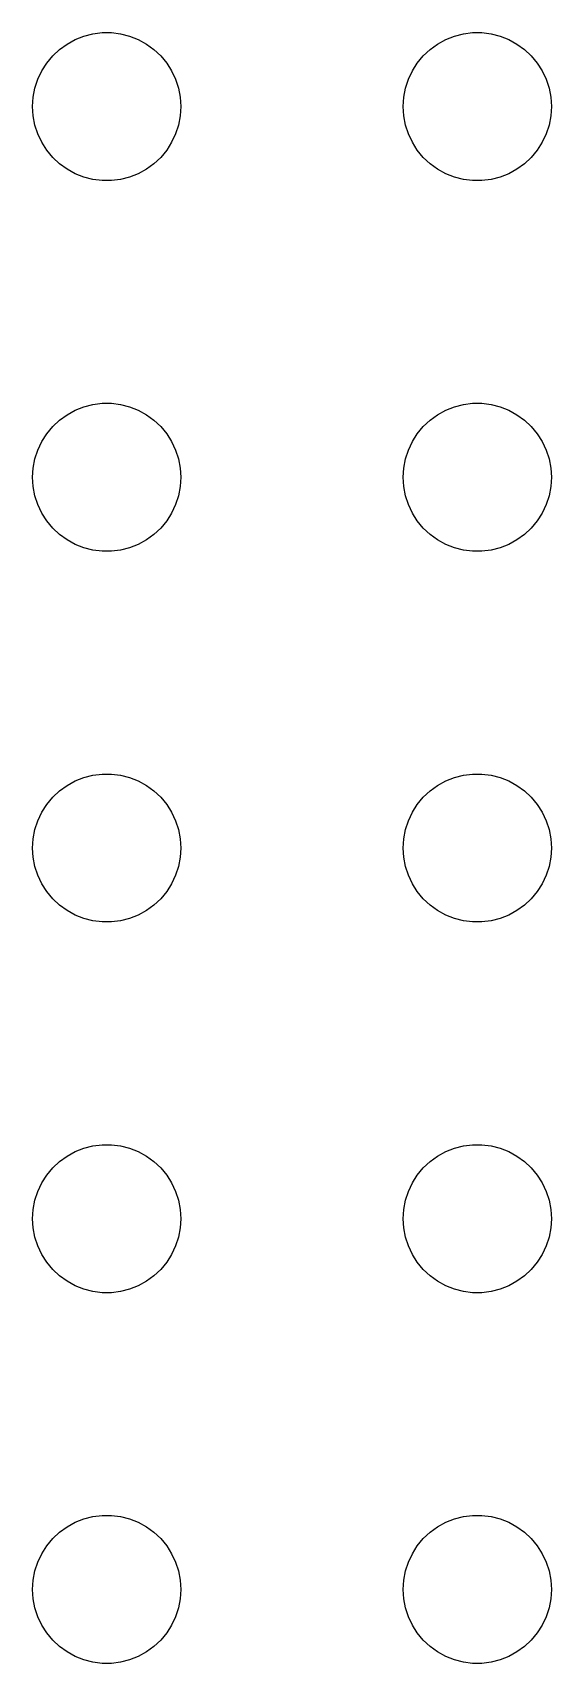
# Model space of a CAD drawing. Header units: metres. Extents: x -142 to 142, y -142 to 142.
# Drawn here: x 42 to 63, y -78 to -12 of the extents above; entities that cross this region are included whole.
import ezdxf

# ---------------------------------------------------------------- set-up
doc = ezdxf.new("R2010")
doc.units = ezdxf.units.M

msp = doc.modelspace()

# ---------------------------------------------------------------- linework, layer by layer
for p, q in [((43.0877, -12.6884), (43.3925, -12.467)), ((43.3925, -12.467), (43.7227, -12.2855)), ((43.7227, -12.2855), (44.0729, -12.1468)), ((44.0729, -12.1468), (44.4379, -12.0531)), ((44.4379, -12.0531), (44.8116, -12.0059)), ((44.8116, -12.0059), (45.1884, -12.0059)), ((45.1884, -12.0059), (45.5621, -12.0531)), ((45.5621, -12.0531), (45.927, -12.1468)), ((45.927, -12.1468), (46.2773, -12.2855)), ((46.2773, -12.2855), (46.6075, -12.467)), ((46.6075, -12.467), (46.9123, -12.6884)), ((58.0877, -12.6884), (58.3925, -12.467)), ((58.3925, -12.467), (58.7227, -12.2855)), ((58.7227, -12.2855), (59.0729, -12.1468)), ((59.0729, -12.1468), (59.4379, -12.0531)), ((59.4379, -12.0531), (59.8116, -12.0059)), ((59.8116, -12.0059), (60.1884, -12.0059)), ((60.1884, -12.0059), (60.5621, -12.0531)), ((60.5621, -12.0531), (60.927, -12.1468)), ((60.927, -12.1468), (61.2773, -12.2855)), ((61.2773, -12.2855), (61.6075, -12.467)), ((61.6075, -12.467), (61.9123, -12.6884)), ((42.5729, -13.2366), (42.8131, -12.9464)), ((42.8131, -12.9464), (43.0877, -12.6884)), ((46.9123, -12.6884), (47.1869, -12.9464)), ((47.1869, -12.9464), (47.427, -13.2366)), ((57.5729, -13.2366), (57.8131, -12.9464)), ((57.8131, -12.9464), (58.0877, -12.6884)), ((61.9123, -12.6884), (62.1869, -12.9464)), ((62.1869, -12.9464), (62.427, -13.2366)), ((42.2107, -13.8956), (42.3711, -13.5547)), ((42.3711, -13.5547), (42.5729, -13.2366)), ((47.427, -13.2366), (47.6289, -13.5547)), ((47.6289, -13.5547), (47.7893, -13.8956)), ((57.2107, -13.8956), (57.3711, -13.5547)), ((57.3711, -13.5547), (57.5729, -13.2366)), ((62.427, -13.2366), (62.6289, -13.5547)), ((62.6289, -13.5547), (62.7893, -13.8956)), ((42.0237, -14.624), (42.0942, -14.2539)), ((42.0942, -14.2539), (42.2107, -13.8956)), ((47.7893, -13.8956), (47.9057, -14.2539)), ((47.9057, -14.2539), (47.9763, -14.624)), ((57.0237, -14.624), (57.0942, -14.2539)), ((57.0942, -14.2539), (57.2107, -13.8956)), ((62.7893, -13.8956), (62.9057, -14.2539)), ((62.9057, -14.2539), (62.9763, -14.624)), ((42, -15), (42.0237, -14.624)), ((42.0237, -15.376), (42, -15)), ((47.9763, -14.624), (48, -15)), ((48, -15), (47.9763, -15.376)), ((57, -15), (57.0237, -14.624)), ((57.0237, -15.376), (57, -15)), ((62.9763, -14.624), (63, -15)), ((63, -15), (62.9763, -15.376)), ((42.0942, -15.7461), (42.0237, -15.376)), ((42.2107, -16.1044), (42.0942, -15.7461)), ((47.9057, -15.7461), (47.7893, -16.1044)), ((47.9763, -15.376), (47.9057, -15.7461)), ((57.0942, -15.7461), (57.0237, -15.376)), ((57.2107, -16.1044), (57.0942, -15.7461)), ((62.9057, -15.7461), (62.7893, -16.1044)), ((62.9763, -15.376), (62.9057, -15.7461)), ((42.3711, -16.4453), (42.2107, -16.1044)), ((42.5729, -16.7634), (42.3711, -16.4453)), ((47.6289, -16.4453), (47.427, -16.7634)), ((47.7893, -16.1044), (47.6289, -16.4453)), ((57.3711, -16.4453), (57.2107, -16.1044)), ((57.5729, -16.7634), (57.3711, -16.4453)), ((62.6289, -16.4453), (62.427, -16.7634)), ((62.7893, -16.1044), (62.6289, -16.4453)), ((42.8131, -17.0536), (42.5729, -16.7634)), ((43.0877, -17.3115), (42.8131, -17.0536)), ((47.1869, -17.0536), (46.9123, -17.3115)), ((47.427, -16.7634), (47.1869, -17.0536)), ((57.8131, -17.0536), (57.5729, -16.7634)), ((58.0877, -17.3115), (57.8131, -17.0536)), ((62.1869, -17.0536), (61.9123, -17.3115)), ((62.427, -16.7634), (62.1869, -17.0536)), ((43.3925, -17.533), (43.0877, -17.3115)), ((43.7227, -17.7145), (43.3925, -17.533)), ((44.0729, -17.8532), (43.7227, -17.7145)), ((46.2773, -17.7145), (45.927, -17.8532)), ((46.6075, -17.533), (46.2773, -17.7145)), ((46.9123, -17.3115), (46.6075, -17.533)), ((58.3925, -17.533), (58.0877, -17.3115)), ((58.7227, -17.7145), (58.3925, -17.533)), ((59.0729, -17.8532), (58.7227, -17.7145)), ((61.2773, -17.7145), (60.927, -17.8532)), ((61.6075, -17.533), (61.2773, -17.7145)), ((61.9123, -17.3115), (61.6075, -17.533)), ((44.4379, -17.9469), (44.0729, -17.8532)), ((44.8116, -17.9941), (44.4379, -17.9469)), ((45.1884, -17.9941), (44.8116, -17.9941)), ((45.5621, -17.9469), (45.1884, -17.9941)), ((45.927, -17.8532), (45.5621, -17.9469)), ((59.4379, -17.9469), (59.0729, -17.8532)), ((59.8116, -17.9941), (59.4379, -17.9469)), ((60.1884, -17.9941), (59.8116, -17.9941)), ((60.5621, -17.9469), (60.1884, -17.9941)), ((60.927, -17.8532), (60.5621, -17.9469)), ((44.0729, -27.1468), (44.4379, -27.0531)), ((44.4379, -27.0531), (44.8116, -27.0059)), ((44.8116, -27.0059), (45.1884, -27.0059)), ((45.1884, -27.0059), (45.5621, -27.0531)), ((45.5621, -27.0531), (45.927, -27.1468)), ((59.0729, -27.1468), (59.4379, -27.0531)), ((59.4379, -27.0531), (59.8116, -27.0059)), ((59.8116, -27.0059), (60.1884, -27.0059)), ((60.1884, -27.0059), (60.5621, -27.0531)), ((60.5621, -27.0531), (60.927, -27.1468)), ((42.8131, -27.9464), (43.0877, -27.6884)), ((43.0877, -27.6884), (43.3925, -27.467)), ((43.3925, -27.467), (43.7227, -27.2855)), ((43.7227, -27.2855), (44.0729, -27.1468)), ((45.927, -27.1468), (46.2773, -27.2855)), ((46.2773, -27.2855), (46.6075, -27.467)), ((46.6075, -27.467), (46.9123, -27.6884)), ((46.9123, -27.6884), (47.1869, -27.9464)), ((57.8131, -27.9464), (58.0877, -27.6884)), ((58.0877, -27.6884), (58.3925, -27.467)), ((58.3925, -27.467), (58.7227, -27.2855)), ((58.7227, -27.2855), (59.0729, -27.1468)), ((60.927, -27.1468), (61.2773, -27.2855)), ((61.2773, -27.2855), (61.6075, -27.467)), ((61.6075, -27.467), (61.9123, -27.6884)), ((61.9123, -27.6884), (62.1869, -27.9464)), ((42.3711, -28.5547), (42.5729, -28.2366)), ((42.5729, -28.2366), (42.8131, -27.9464)), ((47.1869, -27.9464), (47.427, -28.2366)), ((47.427, -28.2366), (47.6289, -28.5547)), ((57.3711, -28.5547), (57.5729, -28.2366)), ((57.5729, -28.2366), (57.8131, -27.9464)), ((62.1869, -27.9464), (62.427, -28.2366)), ((62.427, -28.2366), (62.6289, -28.5547)), ((42.0942, -29.2539), (42.2107, -28.8956)), ((42.2107, -28.8956), (42.3711, -28.5547)), ((47.6289, -28.5547), (47.7893, -28.8956)), ((47.7893, -28.8956), (47.9057, -29.2539)), ((57.0942, -29.2539), (57.2107, -28.8956)), ((57.2107, -28.8956), (57.3711, -28.5547)), ((62.6289, -28.5547), (62.7893, -28.8956)), ((62.7893, -28.8956), (62.9057, -29.2539)), ((42, -30), (42.0237, -29.624)), ((42.0237, -29.624), (42.0942, -29.2539)), ((47.9057, -29.2539), (47.9763, -29.624)), ((47.9763, -29.624), (48, -30)), ((57, -30), (57.0237, -29.624)), ((57.0237, -29.624), (57.0942, -29.2539)), ((62.9057, -29.2539), (62.9763, -29.624)), ((62.9763, -29.624), (63, -30)), ((42.0237, -30.376), (42, -30)), ((48, -30), (47.9763, -30.376)), ((57.0237, -30.376), (57, -30)), ((63, -30), (62.9763, -30.376)), ((42.0942, -30.7461), (42.0237, -30.376)), ((42.2107, -31.1044), (42.0942, -30.7461)), ((47.9057, -30.7461), (47.7893, -31.1044)), ((47.9763, -30.376), (47.9057, -30.7461)), ((57.0942, -30.7461), (57.0237, -30.376)), ((57.2107, -31.1044), (57.0942, -30.7461)), ((62.9057, -30.7461), (62.7893, -31.1044)), ((62.9763, -30.376), (62.9057, -30.7461)), ((42.3711, -31.4453), (42.2107, -31.1044)), ((42.5729, -31.7634), (42.3711, -31.4453)), ((47.6289, -31.4453), (47.427, -31.7634)), ((47.7893, -31.1044), (47.6289, -31.4453)), ((57.3711, -31.4453), (57.2107, -31.1044)), ((57.5729, -31.7634), (57.3711, -31.4453)), ((62.6289, -31.4453), (62.427, -31.7634)), ((62.7893, -31.1044), (62.6289, -31.4453)), ((42.8131, -32.0536), (42.5729, -31.7634)), ((43.0877, -32.3115), (42.8131, -32.0536)), ((43.3925, -32.533), (43.0877, -32.3115)), ((46.9123, -32.3115), (46.6075, -32.533)), ((47.1869, -32.0536), (46.9123, -32.3115)), ((47.427, -31.7634), (47.1869, -32.0536)), ((57.8131, -32.0536), (57.5729, -31.7634)), ((58.0877, -32.3115), (57.8131, -32.0536)), ((58.3925, -32.533), (58.0877, -32.3115)), ((61.9123, -32.3115), (61.6075, -32.533)), ((62.1869, -32.0536), (61.9123, -32.3115)), ((62.427, -31.7634), (62.1869, -32.0536)), ((43.7227, -32.7145), (43.3925, -32.533)), ((44.0729, -32.8532), (43.7227, -32.7145)), ((44.4379, -32.9469), (44.0729, -32.8532)), ((44.8116, -32.9941), (44.4379, -32.9469)), ((45.1884, -32.9941), (44.8116, -32.9941)), ((45.5621, -32.9469), (45.1884, -32.9941)), ((45.927, -32.8532), (45.5621, -32.9469)), ((46.2773, -32.7145), (45.927, -32.8532)), ((46.6075, -32.533), (46.2773, -32.7145)), ((58.7227, -32.7145), (58.3925, -32.533)), ((59.0729, -32.8532), (58.7227, -32.7145)), ((59.4379, -32.9469), (59.0729, -32.8532)), ((59.8116, -32.9941), (59.4379, -32.9469)), ((60.1884, -32.9941), (59.8116, -32.9941)), ((60.5621, -32.9469), (60.1884, -32.9941)), ((60.927, -32.8532), (60.5621, -32.9469)), ((61.2773, -32.7145), (60.927, -32.8532)), ((61.6075, -32.533), (61.2773, -32.7145)), ((43.7227, -42.2855), (44.0729, -42.1468)), ((44.0729, -42.1468), (44.4379, -42.0531)), ((44.4379, -42.0531), (44.8116, -42.0059)), ((44.8116, -42.0059), (45.1884, -42.0059)), ((45.1884, -42.0059), (45.5621, -42.0531)), ((45.5621, -42.0531), (45.927, -42.1468)), ((45.927, -42.1468), (46.2773, -42.2855)), ((58.7227, -42.2855), (59.0729, -42.1468)), ((59.0729, -42.1468), (59.4379, -42.0531)), ((59.4379, -42.0531), (59.8116, -42.0059)), ((59.8116, -42.0059), (60.1884, -42.0059)), ((60.1884, -42.0059), (60.5621, -42.0531)), ((60.5621, -42.0531), (60.927, -42.1468)), ((60.927, -42.1468), (61.2773, -42.2855)), ((42.8131, -42.9464), (43.0877, -42.6885)), ((43.0877, -42.6885), (43.3925, -42.467)), ((43.3925, -42.467), (43.7227, -42.2855)), ((46.2773, -42.2855), (46.6075, -42.467)), ((46.6075, -42.467), (46.9123, -42.6885)), ((46.9123, -42.6885), (47.1869, -42.9464)), ((57.8131, -42.9464), (58.0877, -42.6885)), ((58.0877, -42.6885), (58.3925, -42.467)), ((58.3925, -42.467), (58.7227, -42.2855)), ((61.2773, -42.2855), (61.6075, -42.467)), ((61.6075, -42.467), (61.9123, -42.6885)), ((61.9123, -42.6885), (62.1869, -42.9464)), ((42.3711, -43.5547), (42.5729, -43.2366)), ((42.5729, -43.2366), (42.8131, -42.9464)), ((47.1869, -42.9464), (47.427, -43.2366)), ((47.427, -43.2366), (47.6289, -43.5547)), ((57.3711, -43.5547), (57.5729, -43.2366)), ((57.5729, -43.2366), (57.8131, -42.9464)), ((62.1869, -42.9464), (62.427, -43.2366)), ((62.427, -43.2366), (62.6289, -43.5547)), ((42.0942, -44.2539), (42.2107, -43.8956)), ((42.2107, -43.8956), (42.3711, -43.5547)), ((47.6289, -43.5547), (47.7893, -43.8956)), ((47.7893, -43.8956), (47.9057, -44.2539)), ((57.0942, -44.2539), (57.2107, -43.8956)), ((57.2107, -43.8956), (57.3711, -43.5547)), ((62.6289, -43.5547), (62.7893, -43.8956)), ((62.7893, -43.8956), (62.9057, -44.2539)), ((42, -45), (42.0237, -44.624)), ((42.0237, -44.624), (42.0942, -44.2539)), ((47.9057, -44.2539), (47.9763, -44.624)), ((47.9763, -44.624), (48, -45)), ((57, -45), (57.0237, -44.624)), ((57.0237, -44.624), (57.0942, -44.2539)), ((62.9057, -44.2539), (62.9763, -44.624)), ((62.9763, -44.624), (63, -45)), ((42.0237, -45.376), (42, -45)), ((42.0942, -45.7461), (42.0237, -45.376)), ((47.9763, -45.376), (47.9057, -45.7461)), ((48, -45), (47.9763, -45.376)), ((57.0237, -45.376), (57, -45)), ((57.0942, -45.7461), (57.0237, -45.376)), ((62.9763, -45.376), (62.9057, -45.7461)), ((63, -45), (62.9763, -45.376)), ((42.2107, -46.1044), (42.0942, -45.7461)), ((42.3711, -46.4453), (42.2107, -46.1044)), ((47.7893, -46.1044), (47.6289, -46.4453)), ((47.9057, -45.7461), (47.7893, -46.1044)), ((57.2107, -46.1044), (57.0942, -45.7461)), ((57.3711, -46.4453), (57.2107, -46.1044)), ((62.7893, -46.1044), (62.6289, -46.4453)), ((62.9057, -45.7461), (62.7893, -46.1044)), ((42.5729, -46.7634), (42.3711, -46.4453)), ((42.8131, -47.0536), (42.5729, -46.7634)), ((47.427, -46.7634), (47.1869, -47.0536)), ((47.6289, -46.4453), (47.427, -46.7634)), ((57.5729, -46.7634), (57.3711, -46.4453)), ((57.8131, -47.0536), (57.5729, -46.7634)), ((62.427, -46.7634), (62.1869, -47.0536)), ((62.6289, -46.4453), (62.427, -46.7634)), ((43.0877, -47.3115), (42.8131, -47.0536)), ((43.3925, -47.533), (43.0877, -47.3115)), ((46.9123, -47.3115), (46.6075, -47.533)), ((47.1869, -47.0536), (46.9123, -47.3115)), ((58.0877, -47.3115), (57.8131, -47.0536)), ((58.3925, -47.533), (58.0877, -47.3115)), ((61.9123, -47.3115), (61.6075, -47.533)), ((62.1869, -47.0536), (61.9123, -47.3115)), ((43.7227, -47.7145), (43.3925, -47.533)), ((44.0729, -47.8532), (43.7227, -47.7145)), ((44.4379, -47.9469), (44.0729, -47.8532)), ((44.8116, -47.9941), (44.4379, -47.9469)), ((45.1884, -47.9941), (44.8116, -47.9941)), ((45.5621, -47.9469), (45.1884, -47.9941)), ((45.927, -47.8532), (45.5621, -47.9469)), ((46.2773, -47.7145), (45.927, -47.8532)), ((46.6075, -47.533), (46.2773, -47.7145)), ((58.7227, -47.7145), (58.3925, -47.533)), ((59.0729, -47.8532), (58.7227, -47.7145)), ((59.4379, -47.9469), (59.0729, -47.8532)), ((59.8116, -47.9941), (59.4379, -47.9469)), ((60.1884, -47.9941), (59.8116, -47.9941)), ((60.5621, -47.9469), (60.1884, -47.9941)), ((60.927, -47.8532), (60.5621, -47.9469)), ((61.2773, -47.7145), (60.927, -47.8532)), ((61.6075, -47.533), (61.2773, -47.7145)), ((43.3925, -57.467), (43.7227, -57.2855)), ((43.7227, -57.2855), (44.0729, -57.1468)), ((44.0729, -57.1468), (44.4379, -57.0531)), ((44.4379, -57.0531), (44.8116, -57.0059)), ((44.8116, -57.0059), (45.1884, -57.0059)), ((45.1884, -57.0059), (45.5621, -57.0531)), ((45.5621, -57.0531), (45.927, -57.1468)), ((45.927, -57.1468), (46.2773, -57.2855)), ((46.2773, -57.2855), (46.6075, -57.467)), ((58.3925, -57.467), (58.7227, -57.2855)), ((58.7227, -57.2855), (59.0729, -57.1468)), ((59.0729, -57.1468), (59.4379, -57.0531)), ((59.4379, -57.0531), (59.8116, -57.0059)), ((59.8116, -57.0059), (60.1884, -57.0059)), ((60.1884, -57.0059), (60.5621, -57.0531)), ((60.5621, -57.0531), (60.927, -57.1468)), ((60.927, -57.1468), (61.2773, -57.2855)), ((61.2773, -57.2855), (61.6075, -57.467)), ((42.5729, -58.2366), (42.8131, -57.9464)), ((42.8131, -57.9464), (43.0877, -57.6885)), ((43.0877, -57.6885), (43.3925, -57.467)), ((46.6075, -57.467), (46.9123, -57.6885)), ((46.9123, -57.6885), (47.1869, -57.9464)), ((47.1869, -57.9464), (47.427, -58.2366)), ((57.5729, -58.2366), (57.8131, -57.9464)), ((57.8131, -57.9464), (58.0877, -57.6885)), ((58.0877, -57.6885), (58.3925, -57.467)), ((61.6075, -57.467), (61.9123, -57.6885)), ((61.9123, -57.6885), (62.1869, -57.9464)), ((62.1869, -57.9464), (62.427, -58.2366)), ((42.2107, -58.8956), (42.3711, -58.5547)), ((42.3711, -58.5547), (42.5729, -58.2366)), ((47.427, -58.2366), (47.6289, -58.5547)), ((47.6289, -58.5547), (47.7893, -58.8956)), ((57.2107, -58.8956), (57.3711, -58.5547)), ((57.3711, -58.5547), (57.5729, -58.2366)), ((62.427, -58.2366), (62.6289, -58.5547)), ((62.6289, -58.5547), (62.7893, -58.8956)), ((42.0237, -59.624), (42.0942, -59.2539)), ((42.0942, -59.2539), (42.2107, -58.8956)), ((47.7893, -58.8956), (47.9057, -59.2539)), ((47.9057, -59.2539), (47.9763, -59.624)), ((57.0237, -59.624), (57.0942, -59.2539)), ((57.0942, -59.2539), (57.2107, -58.8956)), ((62.7893, -58.8956), (62.9057, -59.2539)), ((62.9057, -59.2539), (62.9763, -59.624)), ((42, -60), (42.0237, -59.624)), ((42.0237, -60.376), (42, -60)), ((47.9763, -59.624), (48, -60)), ((48, -60), (47.9763, -60.376)), ((57, -60), (57.0237, -59.624)), ((57.0237, -60.376), (57, -60)), ((62.9763, -59.624), (63, -60)), ((63, -60), (62.9763, -60.376)), ((42.0942, -60.7461), (42.0237, -60.376)), ((47.9763, -60.376), (47.9057, -60.7461)), ((57.0942, -60.7461), (57.0237, -60.376)), ((62.9763, -60.376), (62.9057, -60.7461)), ((42.2107, -61.1044), (42.0942, -60.7461)), ((42.3711, -61.4453), (42.2107, -61.1044)), ((47.7893, -61.1044), (47.6289, -61.4453)), ((47.9057, -60.7461), (47.7893, -61.1044)), ((57.2107, -61.1044), (57.0942, -60.7461)), ((57.3711, -61.4453), (57.2107, -61.1044)), ((62.7893, -61.1044), (62.6289, -61.4453)), ((62.9057, -60.7461), (62.7893, -61.1044)), ((42.5729, -61.7634), (42.3711, -61.4453)), ((42.8131, -62.0536), (42.5729, -61.7634)), ((47.427, -61.7634), (47.1869, -62.0536)), ((47.6289, -61.4453), (47.427, -61.7634)), ((57.5729, -61.7634), (57.3711, -61.4453)), ((57.8131, -62.0536), (57.5729, -61.7634)), ((62.427, -61.7634), (62.1869, -62.0536)), ((62.6289, -61.4453), (62.427, -61.7634)), ((43.0877, -62.3115), (42.8131, -62.0536)), ((43.3925, -62.533), (43.0877, -62.3115)), ((43.7227, -62.7145), (43.3925, -62.533)), ((46.6075, -62.533), (46.2773, -62.7145)), ((46.9123, -62.3115), (46.6075, -62.533)), ((47.1869, -62.0536), (46.9123, -62.3115)), ((58.0877, -62.3115), (57.8131, -62.0536)), ((58.3925, -62.533), (58.0877, -62.3115)), ((58.7227, -62.7145), (58.3925, -62.533)), ((61.6075, -62.533), (61.2773, -62.7145)), ((61.9123, -62.3115), (61.6075, -62.533)), ((62.1869, -62.0536), (61.9123, -62.3115)), ((44.0729, -62.8532), (43.7227, -62.7145)), ((44.4379, -62.9469), (44.0729, -62.8532)), ((44.8116, -62.9941), (44.4379, -62.9469)), ((45.1884, -62.9941), (44.8116, -62.9941)), ((45.5621, -62.9469), (45.1884, -62.9941)), ((45.927, -62.8532), (45.5621, -62.9469)), ((46.2773, -62.7145), (45.927, -62.8532)), ((59.0729, -62.8532), (58.7227, -62.7145)), ((59.4379, -62.9469), (59.0729, -62.8532)), ((59.8116, -62.9941), (59.4379, -62.9469)), ((60.1884, -62.9941), (59.8116, -62.9941)), ((60.5621, -62.9469), (60.1884, -62.9941)), ((60.927, -62.8532), (60.5621, -62.9469)), ((61.2773, -62.7145), (60.927, -62.8532)), ((43.0877, -72.6885), (43.3925, -72.467)), ((43.3925, -72.467), (43.7227, -72.2855)), ((43.7227, -72.2855), (44.0729, -72.1468)), ((44.0729, -72.1468), (44.4379, -72.0531)), ((44.4379, -72.0531), (44.8116, -72.0059)), ((44.8116, -72.0059), (45.1884, -72.0059)), ((45.1884, -72.0059), (45.5621, -72.0531)), ((45.5621, -72.0531), (45.927, -72.1468)), ((45.927, -72.1468), (46.2773, -72.2855)), ((46.2773, -72.2855), (46.6075, -72.467)), ((46.6075, -72.467), (46.9123, -72.6885)), ((58.0877, -72.6885), (58.3925, -72.467)), ((58.3925, -72.467), (58.7227, -72.2855)), ((58.7227, -72.2855), (59.0729, -72.1468)), ((59.0729, -72.1468), (59.4379, -72.0531)), ((59.4379, -72.0531), (59.8116, -72.0059)), ((59.8116, -72.0059), (60.1884, -72.0059)), ((60.1884, -72.0059), (60.5621, -72.0531)), ((60.5621, -72.0531), (60.927, -72.1468)), ((60.927, -72.1468), (61.2773, -72.2855)), ((61.2773, -72.2855), (61.6075, -72.467)), ((61.6075, -72.467), (61.9123, -72.6885)), ((42.3711, -73.5547), (42.5729, -73.2366)), ((42.5729, -73.2366), (42.8131, -72.9464)), ((42.8131, -72.9464), (43.0877, -72.6885)), ((46.9123, -72.6885), (47.1869, -72.9464)), ((47.1869, -72.9464), (47.427, -73.2366)), ((47.427, -73.2366), (47.6289, -73.5547)), ((57.3711, -73.5547), (57.5729, -73.2366)), ((57.5729, -73.2366), (57.8131, -72.9464)), ((57.8131, -72.9464), (58.0877, -72.6885)), ((61.9123, -72.6885), (62.1869, -72.9464)), ((62.1869, -72.9464), (62.427, -73.2366)), ((62.427, -73.2366), (62.6289, -73.5547)), ((42.0942, -74.2539), (42.2107, -73.8956)), ((42.2107, -73.8956), (42.3711, -73.5547)), ((47.6289, -73.5547), (47.7893, -73.8956)), ((47.7893, -73.8956), (47.9057, -74.2539)), ((57.0942, -74.2539), (57.2107, -73.8956)), ((57.2107, -73.8956), (57.3711, -73.5547)), ((62.6289, -73.5547), (62.7893, -73.8956)), ((62.7893, -73.8956), (62.9057, -74.2539)), ((42.0237, -74.624), (42.0942, -74.2539)), ((47.9057, -74.2539), (47.9763, -74.624)), ((57.0237, -74.624), (57.0942, -74.2539)), ((62.9057, -74.2539), (62.9763, -74.624)), ((42, -75), (42.0237, -74.624)), ((42.0237, -75.376), (42, -75)), ((47.9763, -74.624), (48, -75)), ((48, -75), (47.9763, -75.376)), ((57, -75), (57.0237, -74.624)), ((57.0237, -75.376), (57, -75)), ((62.9763, -74.624), (63, -75)), ((63, -75), (62.9763, -75.376)), ((42.0942, -75.7461), (42.0237, -75.376)), ((42.2107, -76.1044), (42.0942, -75.7461)), ((47.9057, -75.7461), (47.7893, -76.1044)), ((47.9763, -75.376), (47.9057, -75.7461)), ((57.0942, -75.7461), (57.0237, -75.376)), ((57.2107, -76.1044), (57.0942, -75.7461)), ((62.9057, -75.7461), (62.7893, -76.1044)), ((62.9763, -75.376), (62.9057, -75.7461)), ((42.3711, -76.4453), (42.2107, -76.1044)), ((42.5729, -76.7634), (42.3711, -76.4453)), ((47.6289, -76.4453), (47.427, -76.7634)), ((47.7893, -76.1044), (47.6289, -76.4453)), ((57.3711, -76.4453), (57.2107, -76.1044)), ((57.5729, -76.7634), (57.3711, -76.4453)), ((62.6289, -76.4453), (62.427, -76.7634)), ((62.7893, -76.1044), (62.6289, -76.4453)), ((42.8131, -77.0536), (42.5729, -76.7634)), ((43.0877, -77.3115), (42.8131, -77.0536)), ((47.1869, -77.0536), (46.9123, -77.3115)), ((47.427, -76.7634), (47.1869, -77.0536)), ((57.8131, -77.0536), (57.5729, -76.7634)), ((58.0877, -77.3115), (57.8131, -77.0536)), ((62.1869, -77.0536), (61.9123, -77.3115)), ((62.427, -76.7634), (62.1869, -77.0536)), ((43.3925, -77.533), (43.0877, -77.3115)), ((43.7227, -77.7145), (43.3925, -77.533)), ((44.0729, -77.8532), (43.7227, -77.7145)), ((44.4379, -77.9469), (44.0729, -77.8532)), ((45.927, -77.8532), (45.5621, -77.9469)), ((46.2773, -77.7145), (45.927, -77.8532)), ((46.6075, -77.533), (46.2773, -77.7145)), ((46.9123, -77.3115), (46.6075, -77.533)), ((58.3925, -77.533), (58.0877, -77.3115)), ((58.7227, -77.7145), (58.3925, -77.533)), ((59.0729, -77.8532), (58.7227, -77.7145)), ((59.4379, -77.9469), (59.0729, -77.8532)), ((60.927, -77.8532), (60.5621, -77.9469)), ((61.2773, -77.7145), (60.927, -77.8532)), ((61.6075, -77.533), (61.2773, -77.7145)), ((61.9123, -77.3115), (61.6075, -77.533)), ((44.8116, -77.9941), (44.4379, -77.9469)), ((45.1884, -77.9941), (44.8116, -77.9941)), ((45.5621, -77.9469), (45.1884, -77.9941)), ((59.8116, -77.9941), (59.4379, -77.9469)), ((60.1884, -77.9941), (59.8116, -77.9941)), ((60.5621, -77.9469), (60.1884, -77.9941))]:
    msp.add_line(p, q)

doc.saveas('drawing.dxf')
